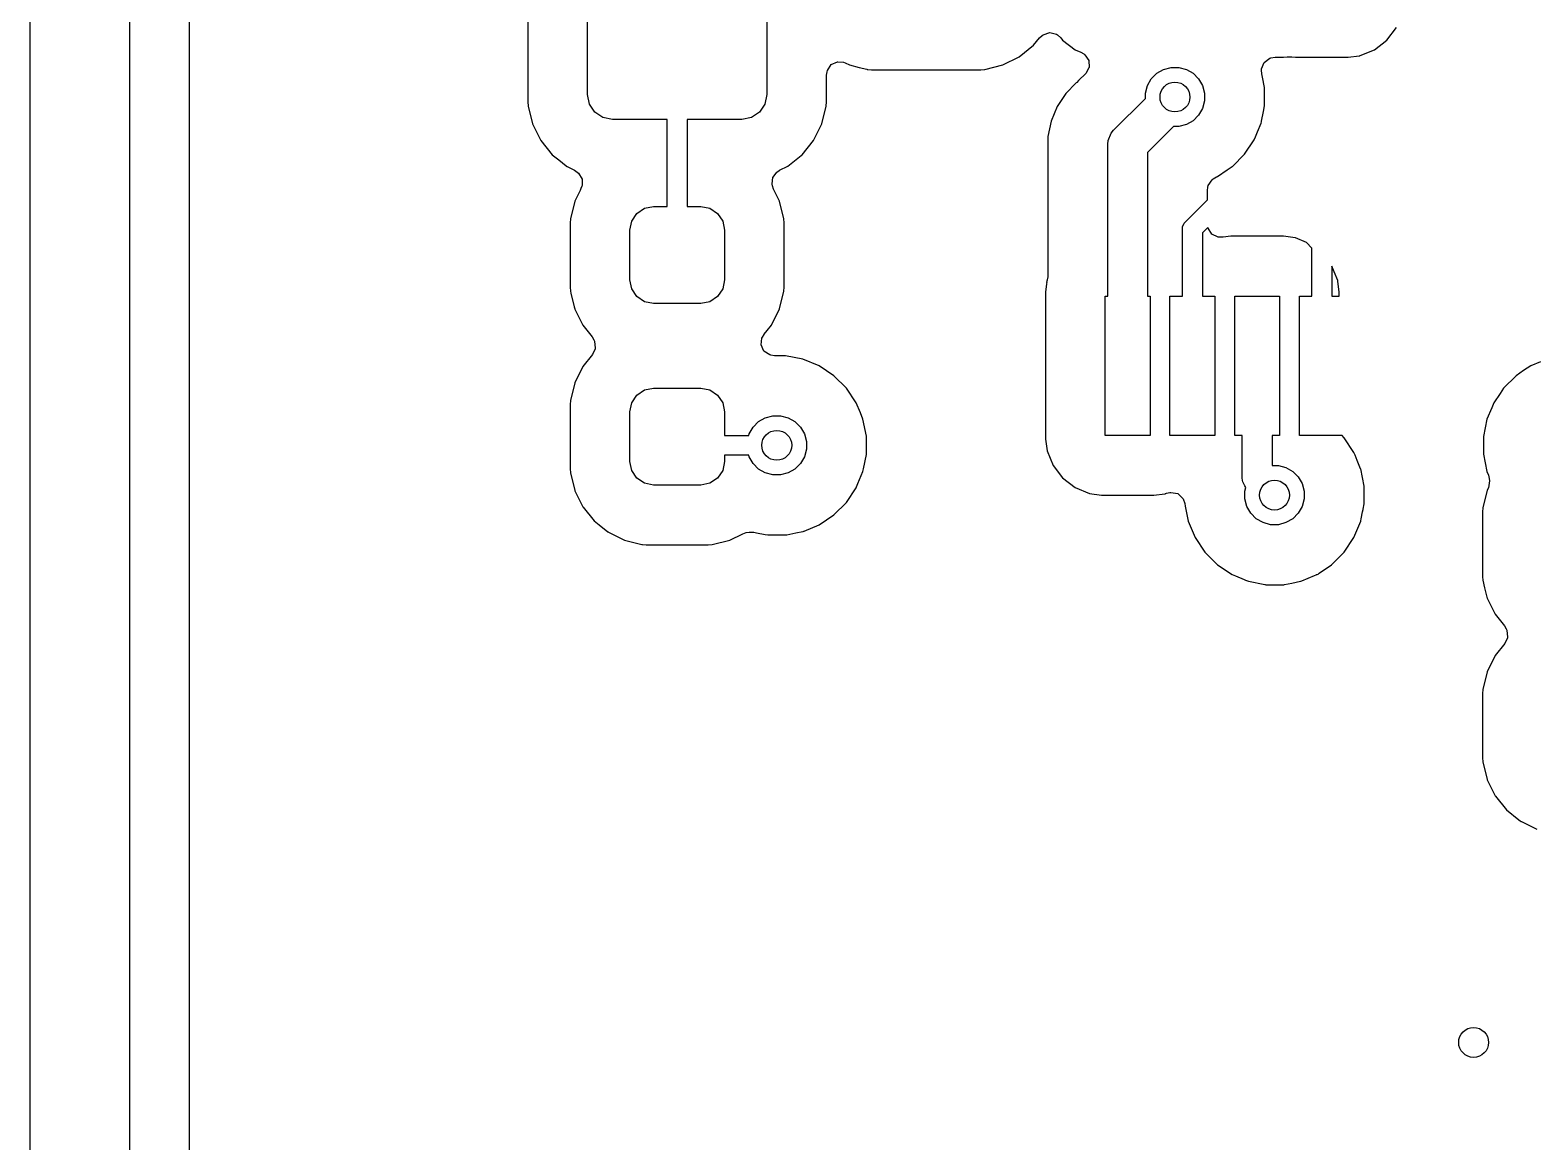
# Model space of a CAD drawing. Header units: inches. Extents: x 1.32 to 5.22, y -7.01 to -1.14.
# Drawn here: x 1.319 to 1.914, y -5.472 to -5.033 of the extents above; entities that cross this region are included whole.
import ezdxf

# ---------------------------------------------------------------- set-up
doc = ezdxf.new("R2010")
doc.units = ezdxf.units.IN
doc.header["$MEASUREMENT"] = 0
doc.layers.add('B.Cu', color=153, linetype='CONTINUOUS', true_color=0x4d7fc4)

msp = doc.modelspace()

# ---------------------------------------------------------------- linework, layer by layer
at = {"layer": 'B.Cu', "linetype": 'CONTINUOUS'}
for p, q in [((1.3189, -5.88583), (1.3189, -4.39114)), ((1.35827, -4.3993), (1.35827, -5.87767)), ((1.38191, -5.528), (1.38191, -5.02268)), ((1.51573, -5.02268), (1.51573, -5.06098)), ((1.53937, -5.05807), (1.53937, -5.02559)), ((1.61024, -5.02559), (1.61024, -5.05807)), ((1.71575, -5.03858), (1.71809, -5.03567)), ((1.71809, -5.03567), (1.7191, -5.03472)), ((1.7191, -5.03472), (1.71955, -5.03441)), ((1.71955, -5.03441), (1.72216, -5.03354)), ((1.72216, -5.03354), (1.72483, -5.03421)), ((1.72483, -5.03421), (1.72514, -5.0344)), ((1.72514, -5.0344), (1.72653, -5.03563)), ((1.72653, -5.03563), (1.72723, -5.03655)), ((1.72723, -5.03655), (1.73217, -5.04034)), ((1.85051, -5.04034), (1.85544, -5.03655)), ((1.85544, -5.03655), (1.85923, -5.03161)), ((1.70354, -5.04638), (1.71007, -5.04314)), ((1.71007, -5.04314), (1.71575, -5.03858)), ((1.73217, -5.04034), (1.73217, -5.04034)), ((1.73217, -5.04034), (1.73217, -5.04034)), ((1.73217, -5.04034), (1.73441, -5.04126)), ((1.73441, -5.04126), (1.73561, -5.04197)), ((1.73561, -5.04197), (1.73603, -5.04232)), ((1.73603, -5.04232), (1.7376, -5.04458)), ((1.81454, -5.04333), (1.81597, -5.04314)), ((1.81597, -5.04314), (1.81661, -5.0431)), ((1.81661, -5.0431), (1.81725, -5.0431)), ((1.81725, -5.0431), (1.81788, -5.04314)), ((1.81788, -5.04314), (1.81932, -5.04333)), ((1.84013, -5.04333), (1.84444, -5.04276)), ((1.84444, -5.04276), (1.8446, -5.04275)), ((1.8446, -5.04275), (1.84476, -5.04272)), ((1.84476, -5.04272), (1.84491, -5.04265)), ((1.84491, -5.04265), (1.85051, -5.04034)), ((1.63388, -5.05047), (1.63408, -5.0491)), ((1.63408, -5.0491), (1.63423, -5.04857)), ((1.63423, -5.04857), (1.63572, -5.04626)), ((1.63572, -5.04626), (1.63822, -5.04511)), ((1.63822, -5.04511), (1.63836, -5.04509)), ((1.63836, -5.04509), (1.64051, -5.04526)), ((1.64051, -5.04526), (1.64056, -5.04528)), ((1.64056, -5.04528), (1.64128, -5.04557)), ((1.64128, -5.04557), (1.64291, -5.04638)), ((1.64291, -5.04638), (1.64671, -5.04732)), ((1.64671, -5.04732), (1.6498, -5.04809)), ((1.6498, -5.04809), (1.64991, -5.04812)), ((1.64991, -5.04812), (1.64999, -5.04814)), ((1.64999, -5.04814), (1.65001, -5.04814)), ((1.65001, -5.04814), (1.65014, -5.04815)), ((1.65014, -5.04815), (1.65162, -5.04825)), ((1.65162, -5.04825), (1.65162, -5.04825)), ((1.65162, -5.04825), (1.69484, -5.04825)), ((1.69484, -5.04825), (1.69648, -5.04814)), ((1.69484, -5.04825), (1.69484, -5.04825)), ((1.69648, -5.04814), (1.70354, -5.04638)), ((1.73765, -5.04752), (1.73637, -5.04977)), ((1.7376, -5.04458), (1.7377, -5.04732)), ((1.7377, -5.04732), (1.73765, -5.04752)), ((1.7377, -5.04732), (1.7377, -5.04732)), ((1.76446, -5.04968), (1.76713, -5.04814)), ((1.76713, -5.04814), (1.77011, -5.04735)), ((1.77011, -5.04735), (1.7732, -5.04735)), ((1.7732, -5.04735), (1.77617, -5.04814)), ((1.77617, -5.04814), (1.77884, -5.04968)), ((1.8059, -5.04846), (1.80594, -5.04792)), ((1.80597, -5.04985), (1.8059, -5.04846)), ((1.80594, -5.04792), (1.80695, -5.04536)), ((1.80695, -5.04536), (1.80918, -5.04375)), ((1.80918, -5.04375), (1.80959, -5.0436)), ((1.80959, -5.0436), (1.81122, -5.04333)), ((1.81122, -5.04333), (1.81454, -5.04333)), ((1.81454, -5.04333), (1.81454, -5.04333)), ((1.81932, -5.04333), (1.84013, -5.04333)), ((1.84013, -5.04333), (1.84013, -5.04333)), ((1.84013, -5.04333), (1.84013, -5.04333)), ((1.63388, -5.06098), (1.63388, -5.05047)), ((1.73264, -5.0535), (1.72847, -5.05767)), ((1.73286, -5.05328), (1.73264, -5.0535)), ((1.73355, -5.05259), (1.73286, -5.05328)), ((1.73286, -5.05328), (1.73286, -5.05328)), ((1.73637, -5.04977), (1.73355, -5.05259)), ((1.73355, -5.05259), (1.73355, -5.05259)), ((1.75994, -5.05751), (1.76074, -5.05454)), ((1.76074, -5.05454), (1.76228, -5.05187)), ((1.76228, -5.05187), (1.76446, -5.04968)), ((1.77884, -5.04968), (1.78102, -5.05187)), ((1.78102, -5.05187), (1.78257, -5.05454)), ((1.78257, -5.05454), (1.78336, -5.05751)), ((1.80624, -5.0512), (1.80597, -5.04985)), ((1.80705, -5.0553), (1.80624, -5.0512)), ((1.51573, -5.06098), (1.51584, -5.06262)), ((1.54012, -5.06184), (1.53937, -5.05807)), ((1.61024, -5.05807), (1.60949, -5.06184)), ((1.63377, -5.06262), (1.63388, -5.06098)), ((1.72847, -5.05767), (1.72502, -5.06283)), ((1.74738, -5.07219), (1.75994, -5.05963)), ((1.75994, -5.05963), (1.75994, -5.05751)), ((1.78336, -5.0606), (1.78257, -5.06358)), ((1.78336, -5.05751), (1.78336, -5.0606)), ((1.80711, -5.05556), (1.80705, -5.0553)), ((1.80711, -5.06255), (1.80711, -5.05556)), ((1.80711, -5.05556), (1.80711, -5.05556)), ((1.51584, -5.06262), (1.5176, -5.06969)), ((1.54225, -5.06503), (1.54012, -5.06184)), ((1.54545, -5.06716), (1.54225, -5.06503)), ((1.60735, -5.06503), (1.60416, -5.06716)), ((1.60949, -5.06184), (1.60735, -5.06503)), ((1.63201, -5.06969), (1.63377, -5.06262)), ((1.72502, -5.06283), (1.72265, -5.06856)), ((1.72502, -5.06283), (1.72502, -5.06283)), ((1.72502, -5.06283), (1.72502, -5.06283)), ((1.78102, -5.06625), (1.77884, -5.06843)), ((1.78257, -5.06358), (1.78102, -5.06625)), ((1.80591, -5.06856), (1.80667, -5.06474)), ((1.80667, -5.06474), (1.80711, -5.06255)), ((1.5176, -5.06969), (1.5176, -5.06969)), ((1.5176, -5.06969), (1.52083, -5.07621)), ((1.54921, -5.06791), (1.54545, -5.06716)), ((1.57087, -5.06791), (1.54921, -5.06791)), ((1.57087, -5.10236), (1.57087, -5.06791)), ((1.60039, -5.06791), (1.57874, -5.06791)), ((1.57874, -5.06791), (1.57874, -5.10236)), ((1.60416, -5.06716), (1.60039, -5.06791)), ((1.62877, -5.07621), (1.63201, -5.06969)), ((1.72265, -5.06856), (1.72144, -5.07465)), ((1.72265, -5.06856), (1.72265, -5.06856)), ((1.74641, -5.07338), (1.74738, -5.07219)), ((1.77108, -5.07077), (1.76083, -5.08102)), ((1.7732, -5.07077), (1.77108, -5.07077)), ((1.77617, -5.06997), (1.7732, -5.07077)), ((1.77884, -5.06843), (1.77617, -5.06997)), ((1.80322, -5.07549), (1.80431, -5.07285)), ((1.80431, -5.07285), (1.80574, -5.0694)), ((1.80431, -5.07285), (1.80431, -5.07285)), ((1.80431, -5.07285), (1.80431, -5.07285)), ((1.80574, -5.0694), (1.80584, -5.06889)), ((1.80574, -5.0694), (1.80574, -5.0694)), ((1.80574, -5.0694), (1.80574, -5.0694)), ((1.80584, -5.06889), (1.80591, -5.06856)), ((1.52083, -5.07621), (1.5254, -5.08189)), ((1.62421, -5.08189), (1.62877, -5.07621)), ((1.72144, -5.07465), (1.72144, -5.12926)), ((1.74508, -5.07776), (1.74523, -5.07622)), ((1.74508, -5.1378), (1.74508, -5.07776)), ((1.74523, -5.07622), (1.74641, -5.07338)), ((1.79919, -5.08165), (1.80296, -5.07602)), ((1.80296, -5.07602), (1.80304, -5.07591)), ((1.80304, -5.07591), (1.80309, -5.07582)), ((1.80309, -5.07582), (1.80316, -5.07563)), ((1.80316, -5.07563), (1.80322, -5.07549)), ((1.5254, -5.08189), (1.52742, -5.08351)), ((1.52742, -5.08351), (1.52794, -5.08393)), ((1.52794, -5.08393), (1.53087, -5.08628)), ((1.61853, -5.08645), (1.62378, -5.08223)), ((1.62378, -5.08223), (1.62421, -5.08189)), ((1.62421, -5.08189), (1.62421, -5.08189)), ((1.76083, -5.08102), (1.76083, -5.1378)), ((1.79436, -5.08649), (1.79919, -5.08166)), ((1.79919, -5.08166), (1.79919, -5.08165)), ((1.53087, -5.08628), (1.53089, -5.08632)), ((1.53089, -5.08632), (1.53096, -5.08637)), ((1.53096, -5.08637), (1.53112, -5.08649)), ((1.53112, -5.08649), (1.53134, -5.08658)), ((1.53134, -5.08658), (1.53416, -5.08798)), ((1.53416, -5.08798), (1.53531, -5.08877)), ((1.53531, -5.08877), (1.53576, -5.08919)), ((1.53576, -5.08919), (1.53717, -5.09155)), ((1.61271, -5.09074), (1.61417, -5.08881)), ((1.61417, -5.08881), (1.61441, -5.08862)), ((1.61441, -5.08862), (1.61528, -5.08806)), ((1.61528, -5.08806), (1.61853, -5.08645)), ((1.78673, -5.09145), (1.78806, -5.09063)), ((1.78806, -5.09063), (1.78845, -5.09047)), ((1.78845, -5.09047), (1.79235, -5.08786)), ((1.79235, -5.08786), (1.79425, -5.08659)), ((1.79425, -5.08659), (1.79427, -5.08658)), ((1.79425, -5.08659), (1.79425, -5.08659)), ((1.79427, -5.08658), (1.79436, -5.08649)), ((1.53638, -5.09608), (1.5343, -5.10026)), ((1.53676, -5.09531), (1.53638, -5.09608)), ((1.53712, -5.09433), (1.53676, -5.09531)), ((1.5372, -5.09403), (1.53712, -5.09433)), ((1.53717, -5.09155), (1.53717, -5.09155)), ((1.53717, -5.09155), (1.53719, -5.09162)), ((1.53719, -5.09162), (1.5372, -5.09403)), ((1.61238, -5.09354), (1.61269, -5.09081)), ((1.61249, -5.09415), (1.61238, -5.09354)), ((1.61292, -5.09547), (1.61249, -5.09415)), ((1.61269, -5.09081), (1.61271, -5.09074)), ((1.6153, -5.10027), (1.61292, -5.09547)), ((1.78447, -5.09608), (1.78467, -5.09471)), ((1.78447, -5.09973), (1.78447, -5.09608)), ((1.78467, -5.09471), (1.78484, -5.09412)), ((1.78484, -5.09412), (1.78633, -5.0918)), ((1.78633, -5.0918), (1.78649, -5.09166)), ((1.78649, -5.09166), (1.78673, -5.09145)), ((1.5343, -5.10027), (1.53257, -5.10723)), ((1.5343, -5.10026), (1.5343, -5.10027)), ((1.56187, -5.10307), (1.56545, -5.10236)), ((1.56545, -5.10236), (1.57087, -5.10236)), ((1.57874, -5.10236), (1.58415, -5.10236)), ((1.58415, -5.10236), (1.58773, -5.10307)), ((1.61704, -5.10723), (1.6153, -5.10027)), ((1.77576, -5.10844), (1.78447, -5.09973)), ((1.53257, -5.10723), (1.53246, -5.10884)), ((1.5561, -5.11171), (1.55681, -5.10813)), ((1.55681, -5.10813), (1.55884, -5.1051)), ((1.55884, -5.1051), (1.56187, -5.10307)), ((1.58773, -5.10307), (1.59077, -5.1051)), ((1.59077, -5.1051), (1.59279, -5.10813)), ((1.59279, -5.10813), (1.5935, -5.11171)), ((1.61715, -5.10884), (1.61704, -5.10723)), ((1.77527, -5.10903), (1.77576, -5.10844)), ((1.53246, -5.10884), (1.53246, -5.1343)), ((1.5561, -5.1314), (1.5561, -5.11171)), ((1.5935, -5.11171), (1.5935, -5.1314)), ((1.61715, -5.13427), (1.61715, -5.10884)), ((1.77461, -5.11122), (1.77468, -5.11045)), ((1.77461, -5.1378), (1.77461, -5.11122)), ((1.77468, -5.11045), (1.77527, -5.10903)), ((1.7847, -5.11063), (1.78248, -5.11285)), ((1.78248, -5.11285), (1.78248, -5.1378)), ((1.7848, -5.11098), (1.7847, -5.11063)), ((1.78626, -5.11328), (1.7848, -5.11098)), ((1.78874, -5.11445), (1.78626, -5.11328)), ((1.78929, -5.11454), (1.78874, -5.11445)), ((1.79373, -5.11415), (1.79068, -5.11455)), ((1.81454, -5.11415), (1.79373, -5.11415)), ((1.79373, -5.11415), (1.79373, -5.11415)), ((1.81916, -5.11476), (1.81454, -5.11415)), ((1.81454, -5.11415), (1.81454, -5.11415)), ((1.79068, -5.11455), (1.78929, -5.11454)), ((1.81921, -5.11478), (1.81916, -5.11476)), ((1.81932, -5.11483), (1.81921, -5.11478)), ((1.82365, -5.11662), (1.81932, -5.11483)), ((1.82582, -5.11879), (1.82365, -5.11662)), ((1.82579, -5.11909), (1.82582, -5.11879)), ((1.82579, -5.1378), (1.82579, -5.11909)), ((1.83461, -5.12821), (1.83366, -5.12592)), ((1.83366, -5.12592), (1.83366, -5.1378)), ((1.55681, -5.13498), (1.5561, -5.1314)), ((1.5935, -5.1314), (1.59279, -5.13498)), ((1.72103, -5.13181), (1.72091, -5.1324)), ((1.72106, -5.13162), (1.72103, -5.13181)), ((1.7211, -5.13143), (1.72106, -5.13162)), ((1.72134, -5.13022), (1.7211, -5.13143)), ((1.72144, -5.12926), (1.72134, -5.13022)), ((1.83603, -5.13164), (1.83461, -5.12821)), ((1.83606, -5.13178), (1.83603, -5.13164)), ((1.83607, -5.13194), (1.83606, -5.13178)), ((1.83663, -5.13625), (1.83607, -5.13194)), ((1.53246, -5.1343), (1.53247, -5.1344)), ((1.53247, -5.1344), (1.53256, -5.13571)), ((1.53256, -5.13571), (1.53256, -5.13581)), ((1.53256, -5.13581), (1.53257, -5.13588)), ((1.53257, -5.13588), (1.53277, -5.13667)), ((1.53277, -5.13667), (1.53411, -5.14206)), ((1.55884, -5.13801), (1.55681, -5.13498)), ((1.56187, -5.14004), (1.55884, -5.13801)), ((1.59077, -5.13801), (1.58773, -5.14004)), ((1.59279, -5.13498), (1.59077, -5.13801)), ((1.6153, -5.14284), (1.61704, -5.13588)), ((1.61704, -5.13588), (1.61715, -5.13427)), ((1.72088, -5.13301), (1.72045, -5.13625)), ((1.72045, -5.13625), (1.72045, -5.19446)), ((1.72092, -5.13245), (1.72088, -5.13301)), ((1.72091, -5.1324), (1.72092, -5.13245)), ((1.74409, -5.19291), (1.74409, -5.1378)), ((1.74409, -5.1378), (1.74508, -5.1378)), ((1.76083, -5.1378), (1.76181, -5.1378)), ((1.76181, -5.1378), (1.76181, -5.19291)), ((1.76969, -5.19291), (1.76969, -5.1378)), ((1.76969, -5.1378), (1.77461, -5.1378)), ((1.78248, -5.1378), (1.7874, -5.1378)), ((1.7874, -5.1378), (1.7874, -5.19291)), ((1.79528, -5.19291), (1.79528, -5.1378)), ((1.79528, -5.1378), (1.81299, -5.1378)), ((1.81299, -5.1378), (1.81299, -5.19291)), ((1.82087, -5.19291), (1.82087, -5.1378)), ((1.82087, -5.1378), (1.82579, -5.1378)), ((1.83366, -5.1378), (1.83663, -5.1378)), ((1.83663, -5.1378), (1.83663, -5.13625)), ((1.53411, -5.14206), (1.53431, -5.14286)), ((1.53431, -5.14286), (1.53436, -5.14296)), ((1.53436, -5.14296), (1.53528, -5.14481)), ((1.56545, -5.14075), (1.56187, -5.14004)), ((1.58415, -5.14075), (1.56545, -5.14075)), ((1.58773, -5.14004), (1.58415, -5.14075)), ((1.61212, -5.14927), (1.6153, -5.14284)), ((1.53528, -5.14481), (1.53749, -5.14927)), ((1.53749, -5.14927), (1.53749, -5.14927)), ((1.53749, -5.14927), (1.54119, -5.15387)), ((1.61041, -5.1514), (1.61212, -5.14927)), ((1.54119, -5.15387), (1.5419, -5.15507)), ((1.5419, -5.15507), (1.54213, -5.15564)), ((1.54213, -5.15564), (1.54242, -5.15837)), ((1.60797, -5.15708), (1.60833, -5.15444)), ((1.60833, -5.15444), (1.60849, -5.15406)), ((1.60849, -5.15406), (1.60916, -5.15295)), ((1.60916, -5.15295), (1.6092, -5.1529)), ((1.6092, -5.1529), (1.61041, -5.1514)), ((1.54137, -5.16086), (1.53749, -5.16569)), ((1.54237, -5.15868), (1.54137, -5.16086)), ((1.54242, -5.15837), (1.54237, -5.15868)), ((1.60911, -5.15958), (1.60797, -5.15708)), ((1.61143, -5.16107), (1.60911, -5.15958)), ((1.61188, -5.1612), (1.61143, -5.16107)), ((1.61326, -5.1614), (1.61188, -5.1612)), ((1.61766, -5.1614), (1.61326, -5.1614)), ((1.61766, -5.1614), (1.61766, -5.1614)), ((1.62451, -5.16276), (1.61767, -5.1614)), ((1.61767, -5.1614), (1.61766, -5.1614)), ((1.53749, -5.16569), (1.5343, -5.17212)), ((1.53749, -5.16569), (1.53749, -5.16569)), ((1.53749, -5.16569), (1.53749, -5.16569)), ((1.63097, -5.16543), (1.62451, -5.16276)), ((1.62451, -5.16276), (1.62451, -5.16276)), ((1.62451, -5.16276), (1.62451, -5.16276)), ((1.63677, -5.16931), (1.63097, -5.16543)), ((1.63097, -5.16543), (1.63097, -5.16543)), ((1.63097, -5.16543), (1.63097, -5.16543)), ((1.63097, -5.16543), (1.63097, -5.16543)), ((1.63097, -5.16543), (1.63097, -5.16543)), ((1.90954, -5.1673), (1.90653, -5.16931)), ((1.91234, -5.16543), (1.90954, -5.1673)), ((1.90954, -5.1673), (1.90954, -5.1673)), ((1.91627, -5.16381), (1.91234, -5.16543)), ((1.91234, -5.16543), (1.91234, -5.16543)), ((1.5343, -5.17212), (1.53257, -5.17908)), ((1.5343, -5.17212), (1.5343, -5.17212)), ((1.64171, -5.17425), (1.63677, -5.16931)), ((1.63677, -5.16931), (1.63677, -5.16931)), ((1.63677, -5.16931), (1.63677, -5.16931)), ((1.90653, -5.16931), (1.9016, -5.17425)), ((1.53257, -5.17908), (1.53246, -5.18069)), ((1.55681, -5.17998), (1.55884, -5.17695)), ((1.55884, -5.17695), (1.56187, -5.17492)), ((1.56187, -5.17492), (1.56545, -5.17421)), ((1.56545, -5.17421), (1.58415, -5.17421)), ((1.58415, -5.17421), (1.58773, -5.17492)), ((1.58773, -5.17492), (1.59077, -5.17695)), ((1.59077, -5.17695), (1.59279, -5.17998)), ((1.64559, -5.18006), (1.64171, -5.17425)), ((1.64171, -5.17425), (1.64171, -5.17425)), ((1.64171, -5.17425), (1.64171, -5.17425)), ((1.90022, -5.17632), (1.89772, -5.18006)), ((1.9016, -5.17425), (1.90022, -5.17632)), ((1.90022, -5.17632), (1.90022, -5.17632)), ((1.53246, -5.18069), (1.53246, -5.20616)), ((1.5561, -5.18356), (1.55681, -5.17998)), ((1.5561, -5.20325), (1.5561, -5.18356)), ((1.59279, -5.17998), (1.5935, -5.18356)), ((1.5935, -5.18356), (1.5935, -5.19291)), ((1.60965, -5.18594), (1.61263, -5.18514)), ((1.61263, -5.18514), (1.61571, -5.18514)), ((1.61571, -5.18514), (1.61869, -5.18594)), ((1.64724, -5.18403), (1.64559, -5.18006)), ((1.64559, -5.18006), (1.64559, -5.18006)), ((1.64559, -5.18006), (1.64559, -5.18006)), ((1.64559, -5.18006), (1.64559, -5.18006)), ((1.64724, -5.18404), (1.64724, -5.18403)), ((1.64826, -5.18651), (1.64724, -5.18404)), ((1.89692, -5.18198), (1.89504, -5.18651)), ((1.89772, -5.18006), (1.89692, -5.18198)), ((1.89692, -5.18198), (1.89692, -5.18198)), ((1.89772, -5.18006), (1.89772, -5.18006)), ((1.60326, -5.19233), (1.6048, -5.18966)), ((1.6048, -5.18966), (1.60698, -5.18748)), ((1.60698, -5.18748), (1.60965, -5.18594)), ((1.61869, -5.18594), (1.62136, -5.18748)), ((1.62136, -5.18748), (1.62354, -5.18966)), ((1.62354, -5.18966), (1.62509, -5.19233)), ((1.64961, -5.19327), (1.64826, -5.18651)), ((1.64826, -5.18651), (1.64826, -5.18651)), ((1.89504, -5.18651), (1.89368, -5.19336)), ((1.89504, -5.18651), (1.89504, -5.18651)), ((1.89504, -5.18651), (1.89504, -5.18651)), ((1.5935, -5.19291), (1.60311, -5.19291)), ((1.60311, -5.19291), (1.60326, -5.19233)), ((1.62509, -5.19233), (1.62588, -5.19531)), ((1.62588, -5.19531), (1.62588, -5.19839)), ((1.64963, -5.19335), (1.64961, -5.19327)), ((1.64963, -5.20035), (1.64963, -5.19335)), ((1.72045, -5.19446), (1.72106, -5.19908)), ((1.76181, -5.19291), (1.74409, -5.19291)), ((1.7874, -5.19291), (1.76969, -5.19291)), ((1.79823, -5.19291), (1.79528, -5.19291)), ((1.79823, -5.20965), (1.79823, -5.19291)), ((1.81299, -5.19291), (1.81004, -5.19291)), ((1.81004, -5.19291), (1.81004, -5.20483)), ((1.8378, -5.19291), (1.82087, -5.19291)), ((1.83846, -5.1938), (1.8378, -5.19291)), ((1.83856, -5.19393), (1.83845, -5.1938)), ((1.83845, -5.1938), (1.83846, -5.1938)), ((1.83856, -5.19394), (1.83856, -5.19393)), ((1.83856, -5.19393), (1.83856, -5.19393)), ((1.84244, -5.19974), (1.83856, -5.19394)), ((1.83856, -5.19394), (1.83856, -5.19394)), ((1.83856, -5.19394), (1.83856, -5.19394)), ((1.89368, -5.19336), (1.89368, -5.20034)), ((1.55681, -5.20683), (1.5561, -5.20325)), ((1.5935, -5.20325), (1.59279, -5.20683)), ((1.60311, -5.20079), (1.5935, -5.20079)), ((1.5935, -5.20079), (1.5935, -5.20325)), ((1.60326, -5.20137), (1.60311, -5.20079)), ((1.6048, -5.20404), (1.60326, -5.20137)), ((1.62509, -5.20137), (1.62354, -5.20404)), ((1.62588, -5.19839), (1.62509, -5.20137)), ((1.64846, -5.20619), (1.64961, -5.20043)), ((1.64961, -5.20043), (1.64963, -5.20035)), ((1.72106, -5.19908), (1.72106, -5.19908)), ((1.72106, -5.19908), (1.72106, -5.19908)), ((1.72106, -5.19908), (1.72106, -5.19909)), ((1.72106, -5.19909), (1.72106, -5.19909)), ((1.72106, -5.19909), (1.72106, -5.19909)), ((1.72106, -5.19909), (1.72343, -5.2048)), ((1.84287, -5.20077), (1.84244, -5.19974)), ((1.84244, -5.19974), (1.84244, -5.19974)), ((1.84374, -5.20288), (1.84287, -5.20077)), ((1.84508, -5.20612), (1.84374, -5.20288)), ((1.84374, -5.20288), (1.84374, -5.20288)), ((1.89368, -5.20034), (1.89504, -5.20719)), ((1.53246, -5.20616), (1.53247, -5.20625)), ((1.53247, -5.20625), (1.53256, -5.20756)), ((1.53256, -5.20756), (1.53256, -5.20766)), ((1.53256, -5.20766), (1.53257, -5.20773)), ((1.53257, -5.20773), (1.53431, -5.21471)), ((1.55884, -5.20986), (1.55681, -5.20683)), ((1.59279, -5.20683), (1.59077, -5.20986)), ((1.60698, -5.20622), (1.6048, -5.20404)), ((1.60965, -5.20776), (1.60698, -5.20622)), ((1.61263, -5.20856), (1.60965, -5.20776)), ((1.61571, -5.20856), (1.61263, -5.20856)), ((1.61869, -5.20776), (1.61571, -5.20856)), ((1.62136, -5.20622), (1.61869, -5.20776)), ((1.62354, -5.20404), (1.62136, -5.20622)), ((1.64627, -5.21202), (1.64826, -5.20719)), ((1.64826, -5.20719), (1.64846, -5.20619)), ((1.72343, -5.2048), (1.72343, -5.2048)), ((1.72343, -5.2048), (1.72344, -5.20484)), ((1.72344, -5.20484), (1.72344, -5.20484)), ((1.72344, -5.20484), (1.72344, -5.20484)), ((1.72344, -5.20484), (1.72723, -5.20977)), ((1.79834, -5.2108), (1.79823, -5.20965)), ((1.81004, -5.20483), (1.81257, -5.20483)), ((1.81257, -5.20483), (1.81554, -5.20562)), ((1.81554, -5.20562), (1.81821, -5.20717)), ((1.81821, -5.20717), (1.82039, -5.20935)), ((1.82039, -5.20935), (1.82194, -5.21202)), ((1.84511, -5.20619), (1.84508, -5.20612)), ((1.84508, -5.20612), (1.84508, -5.20612)), ((1.84646, -5.21296), (1.84511, -5.20619)), ((1.84511, -5.20619), (1.84511, -5.20619)), ((1.84511, -5.20619), (1.84511, -5.20619)), ((1.84511, -5.20619), (1.84511, -5.20619)), ((1.89504, -5.20719), (1.89504, -5.20719)), ((1.89504, -5.20719), (1.89504, -5.20719)), ((1.89504, -5.20719), (1.89504, -5.20719)), ((1.89504, -5.20719), (1.89504, -5.20719)), ((1.89504, -5.20719), (1.89563, -5.2086)), ((1.89563, -5.2086), (1.89597, -5.20995)), ((1.53431, -5.21471), (1.53436, -5.21481)), ((1.53436, -5.21481), (1.5375, -5.22114)), ((1.56187, -5.21189), (1.55884, -5.20986)), ((1.56545, -5.2126), (1.56187, -5.21189)), ((1.58415, -5.2126), (1.56545, -5.2126)), ((1.58773, -5.21189), (1.58415, -5.2126)), ((1.59077, -5.20986), (1.58773, -5.21189)), ((1.64171, -5.21945), (1.64559, -5.21364)), ((1.64559, -5.21364), (1.64574, -5.21329)), ((1.64574, -5.21329), (1.64627, -5.21202)), ((1.72723, -5.20977), (1.73217, -5.21356)), ((1.73217, -5.21356), (1.73792, -5.21595)), ((1.76836, -5.2158), (1.76956, -5.21552)), ((1.76956, -5.21552), (1.76958, -5.21552)), ((1.76958, -5.21552), (1.77006, -5.21547)), ((1.77006, -5.21547), (1.77277, -5.21595)), ((1.79853, -5.21126), (1.79834, -5.2108)), ((1.79922, -5.21293), (1.79853, -5.21126)), ((1.79971, -5.21352), (1.79922, -5.21293)), ((1.79931, -5.21499), (1.79971, -5.21352)), ((1.79931, -5.21808), (1.79931, -5.21499)), ((1.82194, -5.21202), (1.82273, -5.21499)), ((1.82273, -5.21499), (1.82273, -5.21808)), ((1.84648, -5.21304), (1.84646, -5.21296)), ((1.84648, -5.22003), (1.84648, -5.21304)), ((1.84648, -5.21304), (1.84648, -5.21304)), ((1.89509, -5.21464), (1.89336, -5.2216)), ((1.8956, -5.21362), (1.89509, -5.21464)), ((1.89509, -5.21464), (1.89509, -5.21464)), ((1.89608, -5.21093), (1.8956, -5.21362)), ((1.89597, -5.20995), (1.89608, -5.21093)), ((1.5375, -5.22114), (1.53757, -5.22123)), ((1.53757, -5.22123), (1.53757, -5.22123)), ((1.53757, -5.22123), (1.53766, -5.22133)), ((1.53766, -5.22133), (1.54199, -5.22671)), ((1.63677, -5.22439), (1.64171, -5.21945)), ((1.73792, -5.21595), (1.74254, -5.21656)), ((1.74254, -5.21656), (1.76336, -5.21656)), ((1.76336, -5.21656), (1.76767, -5.21599)), ((1.76336, -5.21656), (1.76336, -5.21656)), ((1.76336, -5.21656), (1.76336, -5.21656)), ((1.76767, -5.21599), (1.76783, -5.21598)), ((1.76783, -5.21598), (1.76797, -5.21595)), ((1.76797, -5.21595), (1.76806, -5.21592)), ((1.76806, -5.21592), (1.76836, -5.2158)), ((1.77277, -5.21595), (1.77478, -5.21783)), ((1.77478, -5.21783), (1.7749, -5.21803)), ((1.7749, -5.21803), (1.77555, -5.21991)), ((1.77555, -5.21991), (1.77567, -5.22086)), ((1.77567, -5.22086), (1.77571, -5.22092)), ((1.77571, -5.22092), (1.77587, -5.22153)), ((1.77587, -5.22153), (1.77693, -5.22688)), ((1.80011, -5.22106), (1.79931, -5.21808)), ((1.80165, -5.22373), (1.80011, -5.22106)), ((1.82194, -5.22106), (1.82039, -5.22373)), ((1.82273, -5.21808), (1.82194, -5.22106)), ((1.84606, -5.22213), (1.84648, -5.22003)), ((1.54199, -5.22671), (1.54392, -5.22827)), ((1.63097, -5.22827), (1.63677, -5.22439)), ((1.77693, -5.22688), (1.77693, -5.22688)), ((1.77693, -5.22688), (1.77693, -5.22688)), ((1.77693, -5.22688), (1.77961, -5.23333)), ((1.80383, -5.22591), (1.80165, -5.22373)), ((1.8065, -5.22745), (1.80383, -5.22591)), ((1.80948, -5.22825), (1.8065, -5.22745)), ((1.81554, -5.22745), (1.81257, -5.22825)), ((1.81821, -5.22591), (1.81554, -5.22745)), ((1.82039, -5.22373), (1.81821, -5.22591)), ((1.84244, -5.23333), (1.84511, -5.22688)), ((1.84511, -5.22688), (1.84515, -5.22671)), ((1.84515, -5.22671), (1.84531, -5.22588)), ((1.84531, -5.22588), (1.84584, -5.22321)), ((1.84584, -5.22321), (1.84605, -5.22218)), ((1.84605, -5.22218), (1.84606, -5.22213)), ((1.84605, -5.22218), (1.84605, -5.22218)), ((1.89336, -5.2216), (1.89325, -5.22321)), ((1.89325, -5.22321), (1.89325, -5.24867)), ((1.54392, -5.22827), (1.54737, -5.23104)), ((1.54737, -5.23104), (1.54747, -5.23113)), ((1.54747, -5.23113), (1.54747, -5.23113)), ((1.54747, -5.23113), (1.54762, -5.23125)), ((1.54762, -5.23125), (1.54785, -5.23134)), ((1.54785, -5.23134), (1.54875, -5.23179)), ((1.54875, -5.23179), (1.55401, -5.2344)), ((1.5956, -5.2344), (1.60081, -5.23181)), ((1.60081, -5.23181), (1.60213, -5.23138)), ((1.60213, -5.23138), (1.6033, -5.23117)), ((1.6033, -5.23117), (1.6051, -5.23119)), ((1.6051, -5.23119), (1.60623, -5.23142)), ((1.60623, -5.23142), (1.60957, -5.23208)), ((1.60957, -5.23208), (1.61068, -5.2323)), ((1.61068, -5.2323), (1.61766, -5.2323)), ((1.61766, -5.2323), (1.61783, -5.2323)), ((1.61783, -5.2323), (1.61814, -5.23221)), ((1.61814, -5.23221), (1.6217, -5.2315)), ((1.6217, -5.2315), (1.62451, -5.23094)), ((1.62451, -5.23094), (1.62464, -5.23089)), ((1.62451, -5.23094), (1.62451, -5.23094)), ((1.62451, -5.23094), (1.62451, -5.23094)), ((1.62451, -5.23094), (1.62451, -5.23094)), ((1.62451, -5.23094), (1.62451, -5.23094)), ((1.62464, -5.23089), (1.62495, -5.23076)), ((1.62495, -5.23076), (1.62496, -5.23076)), ((1.62496, -5.23076), (1.63097, -5.22827)), ((1.63097, -5.22827), (1.63097, -5.22827)), ((1.63097, -5.22827), (1.63097, -5.22827)), ((1.77961, -5.23333), (1.77961, -5.23333)), ((1.77961, -5.23333), (1.77961, -5.23333)), ((1.77961, -5.23333), (1.78349, -5.23914)), ((1.81257, -5.22825), (1.80948, -5.22825)), ((1.83856, -5.23914), (1.84244, -5.23333)), ((1.55401, -5.2344), (1.55919, -5.23569)), ((1.55919, -5.23569), (1.56079, -5.23608)), ((1.56079, -5.23608), (1.5609, -5.23612)), ((1.5609, -5.23612), (1.56098, -5.23613)), ((1.56098, -5.23613), (1.56101, -5.23614)), ((1.56101, -5.23614), (1.56114, -5.23614)), ((1.56114, -5.23614), (1.56258, -5.23624)), ((1.56258, -5.23624), (1.58702, -5.23624)), ((1.58702, -5.23624), (1.58863, -5.23613)), ((1.58863, -5.23613), (1.5956, -5.2344)), ((1.78349, -5.23914), (1.78349, -5.23914)), ((1.78349, -5.23914), (1.78349, -5.23914)), ((1.78349, -5.23914), (1.78842, -5.24407)), ((1.83362, -5.24407), (1.83856, -5.23914)), ((1.78842, -5.24407), (1.78842, -5.24407)), ((1.78842, -5.24407), (1.78842, -5.24407)), ((1.78842, -5.24407), (1.79423, -5.24795)), ((1.82862, -5.24741), (1.83362, -5.24407)), ((1.79423, -5.24795), (1.79423, -5.24795)), ((1.79423, -5.24795), (1.79561, -5.24852)), ((1.79561, -5.24852), (1.79907, -5.24996)), ((1.79907, -5.24996), (1.79907, -5.24996)), ((1.79907, -5.24996), (1.79959, -5.25017)), ((1.79959, -5.25017), (1.80068, -5.25063)), ((1.80068, -5.25063), (1.80068, -5.25063)), ((1.80068, -5.25063), (1.80068, -5.25063)), ((1.80068, -5.25063), (1.80723, -5.25193)), ((1.81788, -5.25132), (1.82136, -5.25063)), ((1.82136, -5.25063), (1.82149, -5.25057)), ((1.82136, -5.25063), (1.82136, -5.25063)), ((1.82136, -5.25063), (1.82136, -5.25063)), ((1.82149, -5.25057), (1.8218, -5.25044)), ((1.8218, -5.25044), (1.82181, -5.25044)), ((1.82181, -5.25044), (1.82687, -5.24834)), ((1.82687, -5.24834), (1.82756, -5.24806)), ((1.82756, -5.24806), (1.82767, -5.24802)), ((1.82767, -5.24802), (1.82773, -5.248)), ((1.82773, -5.248), (1.82791, -5.24791)), ((1.82791, -5.24791), (1.82827, -5.24776)), ((1.82827, -5.24776), (1.82862, -5.24741)), ((1.89325, -5.24867), (1.89326, -5.24877)), ((1.89326, -5.24877), (1.89328, -5.24914)), ((1.89328, -5.24914), (1.89334, -5.24996)), ((1.89334, -5.24996), (1.89335, -5.25008)), ((1.89335, -5.25008), (1.89335, -5.25018)), ((1.89335, -5.25018), (1.89336, -5.25025)), ((1.89336, -5.25025), (1.89409, -5.2532)), ((1.80723, -5.25193), (1.80734, -5.25196)), ((1.80734, -5.25196), (1.80753, -5.25199)), ((1.80753, -5.25199), (1.81452, -5.25199)), ((1.81452, -5.25199), (1.81468, -5.25199)), ((1.81468, -5.25199), (1.81499, -5.25189)), ((1.81499, -5.25189), (1.81788, -5.25132)), ((1.89409, -5.2532), (1.89503, -5.25696)), ((1.89503, -5.25696), (1.89509, -5.25723)), ((1.89509, -5.25723), (1.89515, -5.25733)), ((1.89515, -5.25733), (1.8963, -5.25964)), ((1.8963, -5.25964), (1.89828, -5.26364)), ((1.89828, -5.26364), (1.89828, -5.26364)), ((1.89828, -5.26364), (1.90198, -5.26824)), ((1.90198, -5.26824), (1.90269, -5.26944)), ((1.90316, -5.27305), (1.90216, -5.27523)), ((1.90269, -5.26944), (1.90292, -5.27001)), ((1.90292, -5.27001), (1.90321, -5.27274)), ((1.90321, -5.27274), (1.90316, -5.27305)), ((1.89828, -5.28006), (1.89509, -5.28649)), ((1.90216, -5.27523), (1.89828, -5.28006)), ((1.89828, -5.28006), (1.89828, -5.28006)), ((1.89828, -5.28006), (1.89828, -5.28006)), ((1.89509, -5.28649), (1.89336, -5.29345)), ((1.89509, -5.28649), (1.89509, -5.28649)), ((1.89336, -5.29345), (1.89325, -5.29506)), ((1.89325, -5.29506), (1.89325, -5.32053)), ((1.89325, -5.32053), (1.89326, -5.32062)), ((1.89326, -5.32062), (1.89335, -5.32193)), ((1.89335, -5.32193), (1.89335, -5.32204)), ((1.89335, -5.32204), (1.89336, -5.3221)), ((1.89336, -5.3221), (1.89509, -5.32908)), ((1.89509, -5.32908), (1.89515, -5.32918)), ((1.89515, -5.32918), (1.89829, -5.33551)), ((1.89829, -5.33551), (1.89835, -5.3356)), ((1.89835, -5.3356), (1.89835, -5.3356)), ((1.89835, -5.3356), (1.89844, -5.3357)), ((1.89844, -5.3357), (1.90277, -5.34108)), ((1.90277, -5.34108), (1.90759, -5.34496)), ((1.90759, -5.34496), (1.90816, -5.34541)), ((1.90816, -5.34541), (1.90826, -5.3455)), ((1.90826, -5.3455), (1.90826, -5.3455)), ((1.90826, -5.3455), (1.90841, -5.34562)), ((1.90841, -5.34562), (1.90863, -5.34571)), ((1.90863, -5.34571), (1.91155, -5.34716)), ((1.91155, -5.34716), (1.9148, -5.34877))]:
    msp.add_line(p, q, dxfattribs=at)
at = {"layer": 'B.Cu'}
for centre in [(1.77165, -5.05906), (1.61417, -5.19685), (1.81102, -5.21654), (1.88976, -5.43307)]:
    msp.add_circle(centre, 0.00591, dxfattribs=at)

doc.saveas('drawing.dxf')
